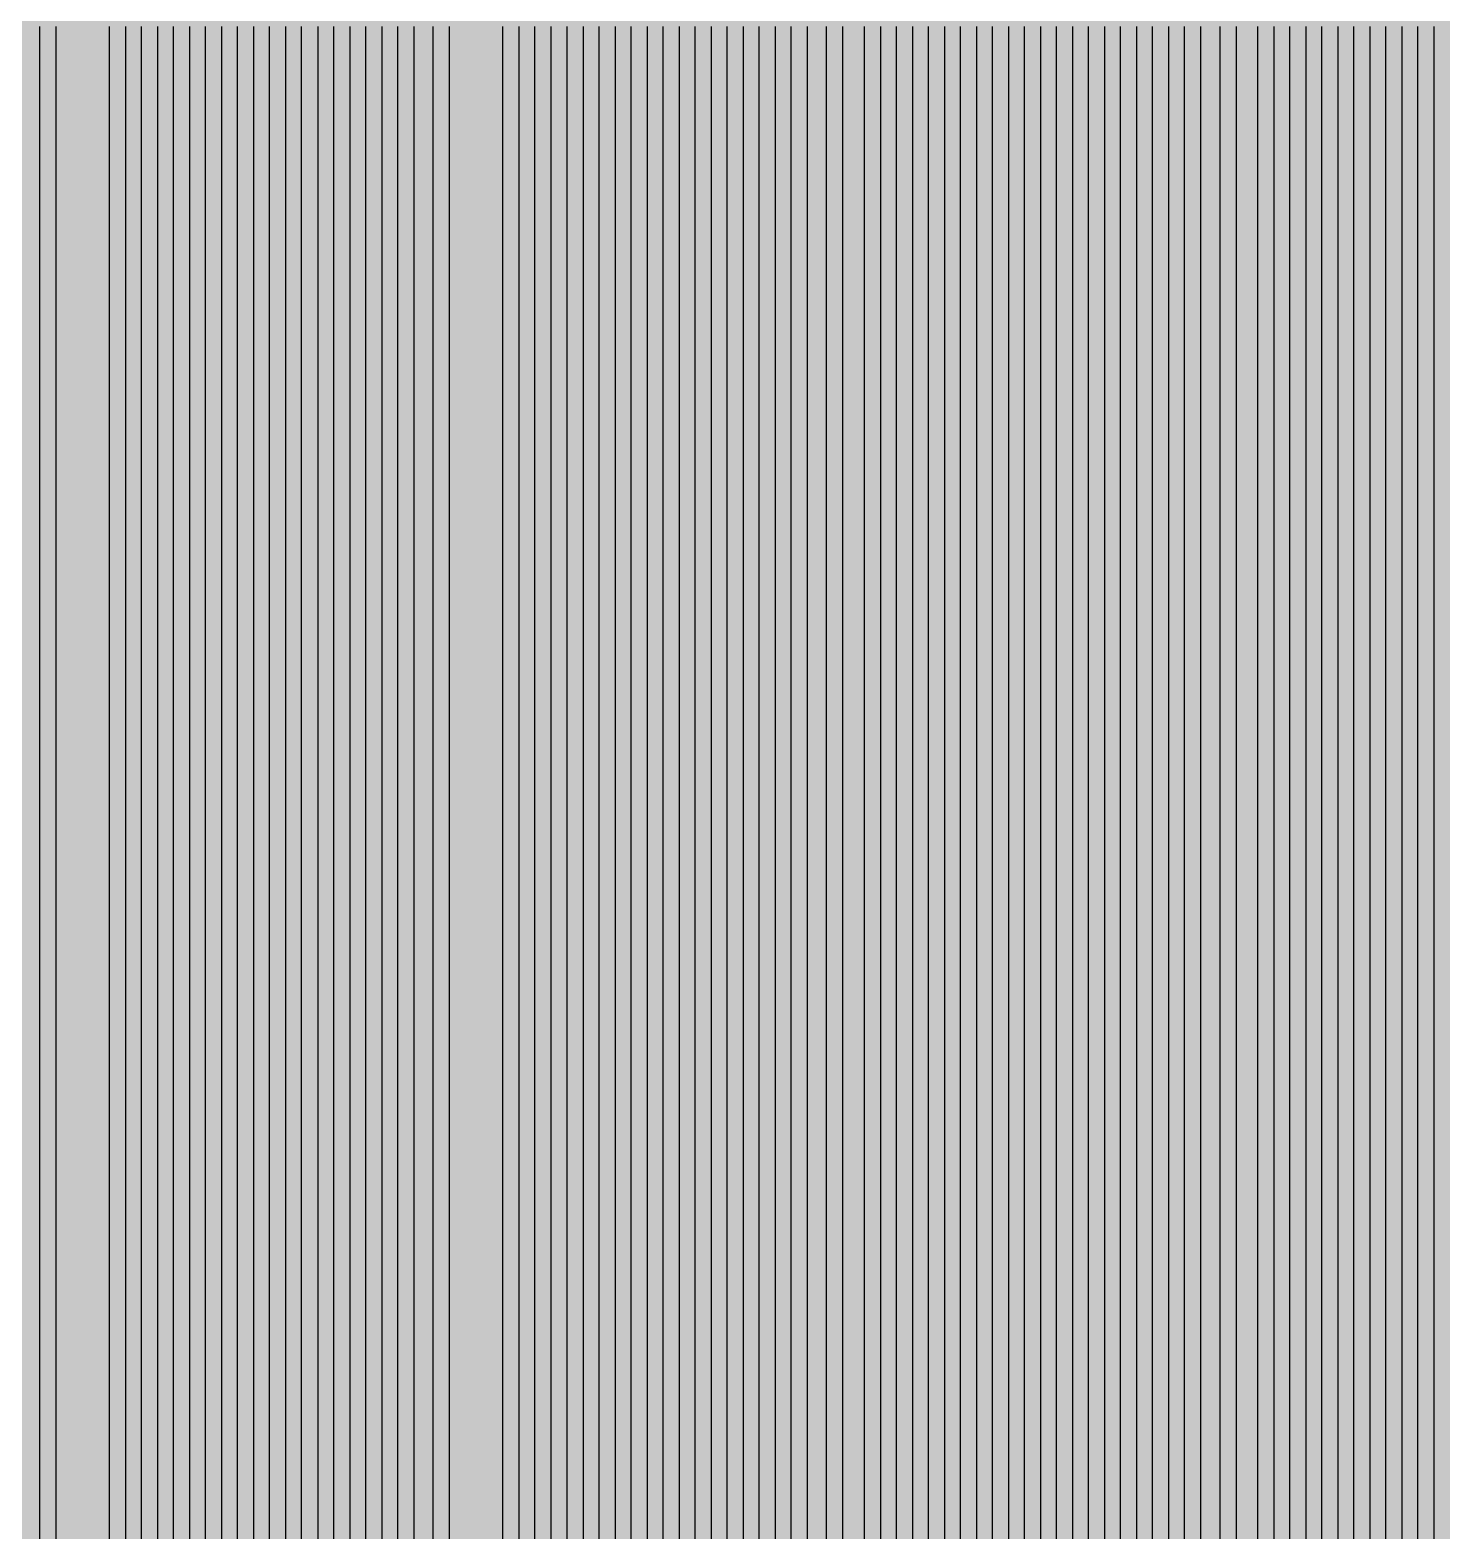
# Model space of a CAD drawing. Header units: metres. Extents: x -7240 to 10960, y -29667 to 1823.
# Drawn here: x 562.4 to 871, y -15561.6 to -15233.6 of the extents above; entities that cross this region are included whole.
import ezdxf

# ---------------------------------------------------------------- set-up
doc = ezdxf.new("R2010")
doc.units = ezdxf.units.M
doc.layers.add('Metal1', color=4, linetype='CONTINUOUS')
doc.layers.add('Polyimide', color=7, linetype='CONTINUOUS')

msp = doc.modelspace()

# ---------------------------------------------------------------- hatches: boundary and pattern name
at = {"layer": 'Polyimide'}
msp.add_hatch(color=7, dxfattribs=at).paths.add_polyline_path([(4088.45, -11806.89), (4098.72, -11851.21), (4115.58, -11893.47), (4138.63, -11932.7), (4167.35, -11967.99), (4201.08, -11998.53), (4239.03, -12023.62), (4280.35, -12042.68), (4349.18, -12073.73), (4413.2, -12113.76), (4471.26, -12162.04), (4522.3, -12217.69), (4565.39, -12279.7), (4599.74, -12346.94), (4624.73, -12418.19), (4639.91, -12492.16), (4645, -12567.5), (4639.91, -12642.84), (4624.73, -12716.8), (4599.74, -12788.06), (4565.39, -12855.3), (4522.3, -12917.31), (4471.26, -12972.96), (4413.2, -13021.24), (4349.18, -13061.27), (4280.35, -13092.32), (4239.03, -13111.38), (4201.08, -13136.47), (4167.35, -13167.01), (4138.63, -13202.3), (4115.58, -13241.52), (4098.72, -13283.78), (4088.45, -13328.11), (4085, -13373.48), (4085, -13567.5), (4099.45, -13861.55), (4142.64, -14152.77), (4214.18, -14438.35), (4313.36, -14715.55), (4439.24, -14981.69), (4590.59, -15234.21), (4765.97, -15470.68), (4963.68, -15688.82), (5181.82, -15886.53), (5418.29, -16061.91), (5670.81, -16213.26), (5936.95, -16339.14), (6214.15, -16438.32), (6499.73, -16509.85), (6790.95, -16553.05), (7085, -16567.5), (9960.38, -16567.5), (10038.79, -16571.35), (10116.45, -16582.87), (10192.6, -16601.95), (10266.52, -16628.4), (10337.49, -16661.96), (10404.83, -16702.32), (10467.89, -16749.09), (10526.06, -16801.81), (10578.78, -16859.98), (10625.55, -16923.04), (10665.91, -16990.38), (10699.48, -17061.35), (10725.93, -17135.27), (10745, -17211.43), (10756.52, -17289.08), (10760.38, -17367.5), (10760.38, -21957.3), (10721.61, -22012.91), (10685.97, -22070.59), (10653.58, -22130.14), (10624.53, -22191.39), (10598.92, -22254.16), (10576.82, -22318.25), (10558.3, -22383.46), (10543.41, -22449.6), (10532.21, -22516.46), (10524.72, -22583.84), (10520.97, -22651.53), (10520.97, -22719.32), (10524.72, -22787.01), (10532.21, -22854.38), (10543.41, -22921.24), (10558.3, -22987.38), (10576.82, -23052.6), (10598.92, -23116.68), (10624.53, -23179.45), (10653.58, -23240.71), (10685.97, -23300.26), (10721.61, -23357.93), (10760.38, -23413.54), (10760.38, -28667.5), (10756.52, -28745.91), (10745, -28823.57), (10725.93, -28899.73), (10699.48, -28973.65), (10665.91, -29044.62), (10625.55, -29111.96), (10578.78, -29175.01), (10526.06, -29233.19), (10467.89, -29285.91), (10404.83, -29332.68), (10337.49, -29373.04), (10266.52, -29406.6), (10192.6, -29433.05), (10116.45, -29452.13), (10038.79, -29463.65), (9960.38, -29467.5), (-6239.63, -29467.5), (-6318.04, -29463.65), (-6395.7, -29452.13), (-6471.85, -29433.05), (-6545.77, -29406.6), (-6616.74, -29373.04), (-6684.08, -29332.68), (-6747.14, -29285.91), (-6805.31, -29233.19), (-6858.03, -29175.01), (-6904.8, -29111.96), (-6945.16, -29044.62), (-6978.73, -28973.65), (-7005.18, -28899.73), (-7024.25, -28823.57), (-7035.77, -28745.91), (-7039.63, -28667.5), (-7039.63, -23426.32), (-6999.36, -23370.07), (-6962.33, -23311.63), (-6928.66, -23251.2), (-6898.45, -23188.96), (-6871.81, -23125.12), (-6848.81, -23059.88), (-6829.53, -22993.44), (-6814.04, -22926.02), (-6802.37, -22857.83), (-6794.57, -22789.09), (-6790.67, -22720.02), (-6790.67, -22650.84), (-6794.57, -22581.77), (-6802.37, -22513.03), (-6814.04, -22444.84), (-6829.53, -22377.42), (-6848.81, -22310.98), (-6871.81, -22245.74), (-6898.45, -22181.89), (-6928.66, -22119.66), (-6962.33, -22059.22), (-6999.36, -22000.79), (-7039.63, -21944.54), (-7039.63, -17367.5), (-7035.77, -17289.08), (-7024.25, -17211.43), (-7005.18, -17135.27), (-6978.73, -17061.35), (-6945.16, -16990.38), (-6904.8, -16923.04), (-6858.03, -16859.98), (-6805.31, -16801.81), (-6747.14, -16749.09), (-6684.08, -16702.32), (-6616.74, -16661.96), (-6545.77, -16628.4), (-6471.85, -16601.95), (-6395.7, -16582.87), (-6318.04, -16571.35), (-6239.63, -16567.5), (-3334, -16567.5), (-3039.95, -16553.05), (-2748.73, -16509.85), (-2463.15, -16438.32), (-2185.95, -16339.14), (-1919.81, -16213.26), (-1667.29, -16061.91), (-1430.82, -15886.53), (-1212.68, -15688.82), (-1014.97, -15470.68), (-839.59, -15234.21), (-688.24, -14981.69), (-562.36, -14715.55), (-463.18, -14438.35), (-391.64, -14152.77), (-348.45, -13861.55), (-334, -13567.5), (-334, -13373.48), (-337.45, -13328.11), (-347.72, -13283.78), (-364.58, -13241.52), (-387.63, -13202.3), (-416.35, -13167.01), (-450.08, -13136.47), (-488.03, -13111.38), (-529.35, -13092.32), (-529.35, -13092.32), (-598.18, -13061.27), (-662.2, -13021.24), (-720.26, -12972.96), (-771.3, -12917.31), (-814.39, -12855.3), (-848.74, -12788.06), (-873.73, -12716.8), (-888.91, -12642.84), (-894, -12567.5), (-888.91, -12492.16), (-873.73, -12418.19), (-848.74, -12346.94), (-814.39, -12279.7), (-771.3, -12217.69), (-720.26, -12162.04), (-662.2, -12113.76), (-598.18, -12073.73), (-529.35, -12042.68), (-488.03, -12023.62), (-450.08, -11998.53), (-416.35, -11967.99), (-387.63, -11932.7), (-364.58, -11893.47), (-347.72, -11851.21), (-337.45, -11806.89), (-334, -11761.52), (-334, -11074.31), (-337.45, -11028.94), (-347.72, -10984.62), (-364.58, -10942.36), (-387.63, -10903.13), (-416.35, -10867.84), (-450.08, -10837.3), (-488.03, -10812.21), (-529.35, -10793.16), (-529.35, -10793.16), (-598.18, -10762.1), (-662.2, -10722.07), (-720.26, -10673.8), (-771.3, -10618.15), (-814.39, -10556.13), (-848.74, -10488.89), (-873.73, -10417.64), (-888.91, -10343.67), (-894, -10268.33), (-888.91, -10192.99), (-873.73, -10119.03), (-848.74, -10047.77), (-814.39, -9980.53), (-771.3, -9918.52), (-720.26, -9862.87), (-662.2, -9814.59), (-598.18, -9774.56), (-529.35, -9743.51), (-488.03, -9724.45), (-450.08, -9699.36), (-416.35, -9668.82), (-387.63, -9633.53), (-364.58, -9594.31), (-347.72, -9552.05), (-337.45, -9507.72), (-334, -9462.35), (-334, -8775.14), (-337.45, -8729.78), (-347.72, -8685.45), (-364.58, -8643.19), (-387.63, -8603.96), (-416.35, -8568.68), (-450.08, -8538.14), (-488.03, -8513.05), (-529.35, -8493.99), (-529.35, -8493.99), (-598.18, -8462.94), (-662.2, -8422.91), (-720.26, -8374.63), (-771.3, -8318.98), (-814.39, -8256.97), (-848.74, -8189.73), (-873.73, -8118.47), (-888.91, -8044.5), (-894, -7969.17), (-888.91, -7893.83), (-873.73, -7819.86), (-848.74, -7748.61), (-814.39, -7681.36), (-771.3, -7619.35), (-720.26, -7563.7), (-662.2, -7515.42), (-598.18, -7475.4), (-529.35, -7444.34), (-529.35, -7444.34), (-488.03, -7425.28), (-450.08, -7400.2), (-416.35, -7369.66), (-387.63, -7334.37), (-364.58, -7295.14), (-347.72, -7252.88), (-337.45, -7208.56), (-334, -7163.19), (-334, -6475.98), (-337.45, -6430.61), (-347.72, -6386.29), (-364.58, -6344.02), (-387.63, -6304.8), (-416.35, -6269.51), (-450.08, -6238.97), (-488.03, -6213.88), (-529.35, -6194.82), (-529.35, -6194.82), (-598.18, -6163.77), (-662.2, -6123.74), (-720.26, -6075.46), (-771.3, -6019.81), (-814.39, -5957.8), (-848.74, -5890.56), (-873.73, -5819.31), (-888.91, -5745.34), (-894, -5670), (-888.91, -5594.66), (-873.73, -5520.69), (-848.74, -5449.44), (-814.39, -5382.2), (-771.3, -5320.19), (-720.26, -5264.54), (-662.2, -5216.26), (-598.18, -5176.23), (-529.35, -5145.18), (-529.35, -5145.18), (-488.03, -5126.12), (-450.08, -5101.03), (-416.35, -5070.49), (-387.63, -5035.2), (-364.58, -4995.98), (-347.72, -4953.71), (-337.45, -4909.39), (-334, -4864.02), (-334, 380), (-334, 1522.5), (-289, 1522.5), (-288.78, 1515.63), (-288.1, 1508.79), (-286.98, 1502.02), (-285.42, 1495.32), (-283.43, 1488.75), (-281.01, 1482.32), (-278.17, 1476.06), (-274.93, 1470), (-271.3, 1464.17), (-267.3, 1458.58), (-262.94, 1453.27), (-258.25, 1448.25), (-253.23, 1443.56), (-247.92, 1439.2), (-242.33, 1435.2), (-236.5, 1431.57), (-230.44, 1428.33), (-224.18, 1425.49), (-217.75, 1423.07), (-211.18, 1421.08), (-204.48, 1419.52), (-197.71, 1418.4), (-190.87, 1417.72), (-184, 1417.5), (-177.13, 1417.72), (-170.29, 1418.4), (-163.52, 1419.52), (-156.82, 1421.08), (-150.25, 1423.07), (-143.82, 1425.49), (-137.56, 1428.33), (-131.5, 1431.57), (-125.67, 1435.2), (-120.08, 1439.2), (-114.77, 1443.56), (-109.75, 1448.25), (-105.06, 1453.27), (-100.7, 1458.58), (-96.7, 1464.17), (-93.07, 1470), (-89.83, 1476.06), (-86.99, 1482.32), (-84.57, 1488.75), (-82.58, 1495.32), (-81.02, 1502.02), (-79.9, 1508.79), (-79.22, 1515.63), (-79, 1522.5), (1786, 1522.5), (3835, 1522.5), (3835.21, 1529.04), (3835.86, 1535.55), (3836.92, 1542.01), (3838.41, 1548.38), (3840.31, 1554.64), (3842.61, 1560.77), (3845.31, 1566.73), (3848.4, 1572.5), (3851.85, 1578.06), (3855.66, 1583.38), (3859.82, 1588.43), (3864.29, 1593.21), (3869.07, 1597.68), (3874.12, 1601.84), (3879.44, 1605.65), (3885, 1609.1), (3890.77, 1612.19), (3896.73, 1614.89), (3902.86, 1617.19), (3909.12, 1619.09), (3915.49, 1620.58), (3921.95, 1621.64), (3928.46, 1622.29), (3935, 1622.5), (3941.54, 1622.29), (3948.05, 1621.64), (3954.51, 1620.58), (3960.88, 1619.09), (3967.14, 1617.19), (3973.27, 1614.89), (3979.23, 1612.19), (3985, 1609.1), (3990.56, 1605.65), (3995.88, 1601.84), (4000.93, 1597.68), (4005.71, 1593.21), (4010.18, 1588.43), (4014.34, 1583.38), (4018.15, 1578.06), (4021.6, 1572.5), (4024.69, 1566.73), (4027.39, 1560.77), (4029.69, 1554.64), (4031.59, 1548.38), (4033.08, 1542.01), (4034.14, 1535.55), (4034.79, 1529.04), (4035, 1522.5), (4085, 1522.5), (4085, 380), (4085, 330), (4085, -4864.02), (4088.45, -4909.39), (4098.72, -4953.71), (4115.58, -4995.98), (4138.63, -5035.2), (4167.35, -5070.49), (4201.08, -5101.03), (4239.03, -5126.12), (4280.35, -5145.18), (4280.35, -5145.18), (4349.18, -5176.23), (4413.2, -5216.26), (4471.26, -5264.54), (4522.3, -5320.19), (4565.39, -5382.2), (4599.74, -5449.44), (4624.73, -5520.69), (4639.91, -5594.66), (4645, -5670), (4639.91, -5745.34), (4624.73, -5819.31), (4599.74, -5890.56), (4565.39, -5957.8), (4522.3, -6019.81), (4471.26, -6075.46), (4413.2, -6123.74), (4349.18, -6163.77), (4280.35, -6194.82), (4239.03, -6213.88), (4201.08, -6238.97), (4167.35, -6269.51), (4138.63, -6304.8), (4115.58, -6344.02), (4098.72, -6386.29), (4088.45, -6430.61), (4085, -6475.98), (4085, -11761.52), (4088.45, -11806.89)])

# ---------------------------------------------------------------- linework, layer by layer
at = {"layer": 'Metal1'}
for points in [[(564.5, -15575.7), (564.5, -15552.84), (564.5, -15529.98), (564.5, -15507.13), (564.5, -15484.27), (564.5, -15461.41), (564.5, -15438.56), (564.5, -15415.7), (564.5, -15392.84), (564.5, -15369.99), (564.5, -15347.13), (564.5, -15324.27), (564.5, -15301.42), (564.5, -15278.56), (564.5, -15255.7), (564.5, -15232.85)], [(568, -15232.85), (568, -15255.7), (568, -15278.56), (568, -15301.42), (568, -15324.27), (568, -15347.13), (568, -15369.99), (568, -15392.84), (568, -15415.7), (568, -15438.56), (568, -15461.41), (568, -15484.27), (568, -15507.13), (568, -15529.98), (568, -15552.84), (568, -15575.7)], [(579.75, -15575.7), (579.75, -15552.84), (579.75, -15529.98), (579.75, -15507.13), (579.75, -15484.27), (579.75, -15461.41), (579.75, -15438.56), (579.75, -15415.7), (579.75, -15392.84), (579.75, -15369.99), (579.75, -15347.13), (579.75, -15324.27), (579.75, -15301.42), (579.75, -15278.56), (579.75, -15255.7), (579.75, -15232.85)], [(583.25, -15232.85), (583.25, -15255.7), (583.25, -15278.56), (583.25, -15301.42), (583.25, -15324.27), (583.25, -15347.13), (583.25, -15369.99), (583.25, -15392.84), (583.25, -15415.7), (583.25, -15438.56), (583.25, -15461.41), (583.25, -15484.27), (583.25, -15507.13), (583.25, -15529.98), (583.25, -15552.84), (583.25, -15575.7)], [(586.75, -15575.7), (586.75, -15552.84), (586.75, -15529.98), (586.75, -15507.13), (586.75, -15484.27), (586.75, -15461.41), (586.75, -15438.56), (586.75, -15415.7), (586.75, -15392.84), (586.75, -15369.99), (586.75, -15347.13), (586.75, -15324.27), (586.75, -15301.42), (586.75, -15278.56), (586.75, -15255.7), (586.75, -15232.85)], [(590.25, -15232.85), (590.25, -15255.7), (590.25, -15278.56), (590.25, -15301.42), (590.25, -15324.27), (590.25, -15347.13), (590.25, -15369.99), (590.25, -15392.84), (590.25, -15415.7), (590.25, -15438.56), (590.25, -15461.41), (590.25, -15484.27), (590.25, -15507.13), (590.25, -15529.98), (590.25, -15552.84), (590.25, -15575.7)], [(593.75, -15575.7), (593.75, -15552.84), (593.75, -15529.98), (593.75, -15507.13), (593.75, -15484.27), (593.75, -15461.41), (593.75, -15438.56), (593.75, -15415.7), (593.75, -15392.84), (593.75, -15369.99), (593.75, -15347.13), (593.75, -15324.27), (593.75, -15301.42), (593.75, -15278.56), (593.75, -15255.7), (593.75, -15232.85)], [(597.25, -15232.85), (597.25, -15255.7), (597.25, -15278.56), (597.25, -15301.42), (597.25, -15324.27), (597.25, -15347.13), (597.25, -15369.99), (597.25, -15392.84), (597.25, -15415.7), (597.25, -15438.56), (597.25, -15461.41), (597.25, -15484.27), (597.25, -15507.13), (597.25, -15529.98), (597.25, -15552.84), (597.25, -15575.7)], [(600.75, -15575.7), (600.75, -15552.84), (600.75, -15529.98), (600.75, -15507.13), (600.75, -15484.27), (600.75, -15461.41), (600.75, -15438.56), (600.75, -15415.7), (600.75, -15392.84), (600.75, -15369.99), (600.75, -15347.13), (600.75, -15324.27), (600.75, -15301.42), (600.75, -15278.56), (600.75, -15255.7), (600.75, -15232.85)], [(604.25, -15232.85), (604.25, -15255.7), (604.25, -15278.56), (604.25, -15301.42), (604.25, -15324.27), (604.25, -15347.13), (604.25, -15369.99), (604.25, -15392.84), (604.25, -15415.7), (604.25, -15438.56), (604.25, -15461.41), (604.25, -15484.27), (604.25, -15507.13), (604.25, -15529.98), (604.25, -15552.84), (604.25, -15575.7)], [(607.75, -15575.7), (607.75, -15552.84), (607.75, -15529.98), (607.75, -15507.13), (607.75, -15484.27), (607.75, -15461.41), (607.75, -15438.56), (607.75, -15415.7), (607.75, -15392.84), (607.75, -15369.99), (607.75, -15347.13), (607.75, -15324.27), (607.75, -15301.42), (607.75, -15278.56), (607.75, -15255.7), (607.75, -15232.85)], [(611.25, -15232.85), (611.25, -15255.7), (611.25, -15278.56), (611.25, -15301.42), (611.25, -15324.27), (611.25, -15347.13), (611.25, -15369.99), (611.25, -15392.84), (611.25, -15415.7), (611.25, -15438.56), (611.25, -15461.41), (611.25, -15484.27), (611.25, -15507.13), (611.25, -15529.98), (611.25, -15552.84), (611.25, -15575.7)], [(614.75, -15575.7), (614.75, -15552.84), (614.75, -15529.98), (614.75, -15507.13), (614.75, -15484.27), (614.75, -15461.41), (614.75, -15438.56), (614.75, -15415.7), (614.75, -15392.84), (614.75, -15369.99), (614.75, -15347.13), (614.75, -15324.27), (614.75, -15301.42), (614.75, -15278.56), (614.75, -15255.7), (614.75, -15232.85)], [(618.25, -15232.85), (618.25, -15255.7), (618.25, -15278.56), (618.25, -15301.42), (618.25, -15324.27), (618.25, -15347.13), (618.25, -15369.99), (618.25, -15392.84), (618.25, -15415.7), (618.25, -15438.56), (618.25, -15461.41), (618.25, -15484.27), (618.25, -15507.13), (618.25, -15529.98), (618.25, -15552.84), (618.25, -15575.7)], [(621.75, -15575.7), (621.75, -15552.84), (621.75, -15529.98), (621.75, -15507.13), (621.75, -15484.27), (621.75, -15461.41), (621.75, -15438.56), (621.75, -15415.7), (621.75, -15392.84), (621.75, -15369.99), (621.75, -15347.13), (621.75, -15324.27), (621.75, -15301.42), (621.75, -15278.56), (621.75, -15255.7), (621.75, -15232.85)], [(625.25, -15232.85), (625.25, -15255.7), (625.25, -15278.56), (625.25, -15301.42), (625.25, -15324.27), (625.25, -15347.13), (625.25, -15369.99), (625.25, -15392.84), (625.25, -15415.7), (625.25, -15438.56), (625.25, -15461.41), (625.25, -15484.27), (625.25, -15507.13), (625.25, -15529.98), (625.25, -15552.84), (625.25, -15575.7)], [(628.75, -15575.7), (628.75, -15552.84), (628.75, -15529.98), (628.75, -15507.13), (628.75, -15484.27), (628.75, -15461.41), (628.75, -15438.56), (628.75, -15415.7), (628.75, -15392.84), (628.75, -15369.99), (628.75, -15347.13), (628.75, -15324.27), (628.75, -15301.42), (628.75, -15278.56), (628.75, -15255.7), (628.75, -15232.85)], [(632.25, -15232.85), (632.25, -15255.7), (632.25, -15278.56), (632.25, -15301.42), (632.25, -15324.27), (632.25, -15347.13), (632.25, -15369.99), (632.25, -15392.84), (632.25, -15415.7), (632.25, -15438.56), (632.25, -15461.41), (632.25, -15484.27), (632.25, -15507.13), (632.25, -15529.98), (632.25, -15552.84), (632.25, -15575.7)], [(635.75, -15575.7), (635.75, -15552.84), (635.75, -15529.98), (635.75, -15507.13), (635.75, -15484.27), (635.75, -15461.41), (635.75, -15438.56), (635.75, -15415.7), (635.75, -15392.84), (635.75, -15369.99), (635.75, -15347.13), (635.75, -15324.27), (635.75, -15301.42), (635.75, -15278.56), (635.75, -15255.7), (635.75, -15232.85)], [(639.25, -15232.85), (639.25, -15255.7), (639.25, -15278.56), (639.25, -15301.42), (639.25, -15324.27), (639.25, -15347.13), (639.25, -15369.99), (639.25, -15392.84), (639.25, -15415.7), (639.25, -15438.56), (639.25, -15461.41), (639.25, -15484.27), (639.25, -15507.13), (639.25, -15529.98), (639.25, -15552.84), (639.25, -15575.7)], [(642.75, -15575.7), (642.75, -15552.84), (642.75, -15529.98), (642.75, -15507.13), (642.75, -15484.27), (642.75, -15461.41), (642.75, -15438.56), (642.75, -15415.7), (642.75, -15392.84), (642.75, -15369.99), (642.75, -15347.13), (642.75, -15324.27), (642.75, -15301.42), (642.75, -15278.56), (642.75, -15255.7), (642.75, -15232.85)], [(646.25, -15232.85), (646.25, -15255.7), (646.25, -15278.56), (646.25, -15301.42), (646.25, -15324.27), (646.25, -15347.13), (646.25, -15369.99), (646.25, -15392.84), (646.25, -15415.7), (646.25, -15438.56), (646.25, -15461.41), (646.25, -15484.27), (646.25, -15507.13), (646.25, -15529.98), (646.25, -15552.84), (646.25, -15575.7)], [(650.5, -15575.7), (650.5, -15552.84), (650.5, -15529.98), (650.5, -15507.13), (650.5, -15484.27), (650.5, -15461.41), (650.5, -15438.56), (650.5, -15415.7), (650.5, -15392.84), (650.5, -15369.99), (650.5, -15347.13), (650.5, -15324.27), (650.5, -15301.42), (650.5, -15278.56), (650.5, -15255.7), (650.5, -15232.85)], [(654, -15232.85), (654, -15255.7), (654, -15278.56), (654, -15301.42), (654, -15324.27), (654, -15347.13), (654, -15369.99), (654, -15392.84), (654, -15415.7), (654, -15438.56), (654, -15461.41), (654, -15484.27), (654, -15507.13), (654, -15529.98), (654, -15552.84), (654, -15575.7)], [(665.75, -15575.7), (665.75, -15552.84), (665.75, -15529.98), (665.75, -15507.13), (665.75, -15484.27), (665.75, -15461.41), (665.75, -15438.56), (665.75, -15415.7), (665.75, -15392.84), (665.75, -15369.99), (665.75, -15347.13), (665.75, -15324.27), (665.75, -15301.42), (665.75, -15278.56), (665.75, -15255.7), (665.75, -15232.85)], [(669.25, -15232.85), (669.25, -15255.7), (669.25, -15278.56), (669.25, -15301.42), (669.25, -15324.27), (669.25, -15347.13), (669.25, -15369.99), (669.25, -15392.84), (669.25, -15415.7), (669.25, -15438.56), (669.25, -15461.41), (669.25, -15484.27), (669.25, -15507.13), (669.25, -15529.98), (669.25, -15552.84), (669.25, -15575.7)], [(672.75, -15575.7), (672.75, -15552.84), (672.75, -15529.98), (672.75, -15507.13), (672.75, -15484.27), (672.75, -15461.41), (672.75, -15438.56), (672.75, -15415.7), (672.75, -15392.84), (672.75, -15369.99), (672.75, -15347.13), (672.75, -15324.27), (672.75, -15301.42), (672.75, -15278.56), (672.75, -15255.7), (672.75, -15232.85)], [(676.25, -15232.85), (676.25, -15255.7), (676.25, -15278.56), (676.25, -15301.42), (676.25, -15324.27), (676.25, -15347.13), (676.25, -15369.99), (676.25, -15392.84), (676.25, -15415.7), (676.25, -15438.56), (676.25, -15461.41), (676.25, -15484.27), (676.25, -15507.13), (676.25, -15529.98), (676.25, -15552.84), (676.25, -15575.7)], [(679.75, -15575.7), (679.75, -15552.84), (679.75, -15529.98), (679.75, -15507.13), (679.75, -15484.27), (679.75, -15461.41), (679.75, -15438.56), (679.75, -15415.7), (679.75, -15392.84), (679.75, -15369.99), (679.75, -15347.13), (679.75, -15324.27), (679.75, -15301.42), (679.75, -15278.56), (679.75, -15255.7), (679.75, -15232.85)], [(683.25, -15232.85), (683.25, -15255.7), (683.25, -15278.56), (683.25, -15301.42), (683.25, -15324.27), (683.25, -15347.13), (683.25, -15369.99), (683.25, -15392.84), (683.25, -15415.7), (683.25, -15438.56), (683.25, -15461.41), (683.25, -15484.27), (683.25, -15507.13), (683.25, -15529.98), (683.25, -15552.84), (683.25, -15575.7)], [(686.75, -15575.7), (686.75, -15552.84), (686.75, -15529.98), (686.75, -15507.13), (686.75, -15484.27), (686.75, -15461.41), (686.75, -15438.56), (686.75, -15415.7), (686.75, -15392.84), (686.75, -15369.99), (686.75, -15347.13), (686.75, -15324.27), (686.75, -15301.42), (686.75, -15278.56), (686.75, -15255.7), (686.75, -15232.85)], [(690.25, -15232.85), (690.25, -15255.7), (690.25, -15278.56), (690.25, -15301.42), (690.25, -15324.27), (690.25, -15347.13), (690.25, -15369.99), (690.25, -15392.84), (690.25, -15415.7), (690.25, -15438.56), (690.25, -15461.41), (690.25, -15484.27), (690.25, -15507.13), (690.25, -15529.98), (690.25, -15552.84), (690.25, -15575.7)], [(693.75, -15575.7), (693.75, -15552.84), (693.75, -15529.98), (693.75, -15507.13), (693.75, -15484.27), (693.75, -15461.41), (693.75, -15438.56), (693.75, -15415.7), (693.75, -15392.84), (693.75, -15369.99), (693.75, -15347.13), (693.75, -15324.27), (693.75, -15301.42), (693.75, -15278.56), (693.75, -15255.7), (693.75, -15232.85)], [(697.25, -15232.85), (697.25, -15255.7), (697.25, -15278.56), (697.25, -15301.42), (697.25, -15324.27), (697.25, -15347.13), (697.25, -15369.99), (697.25, -15392.84), (697.25, -15415.7), (697.25, -15438.56), (697.25, -15461.41), (697.25, -15484.27), (697.25, -15507.13), (697.25, -15529.98), (697.25, -15552.84), (697.25, -15575.7)], [(700.75, -15575.7), (700.75, -15552.84), (700.75, -15529.98), (700.75, -15507.13), (700.75, -15484.27), (700.75, -15461.41), (700.75, -15438.56), (700.75, -15415.7), (700.75, -15392.84), (700.75, -15369.99), (700.75, -15347.13), (700.75, -15324.27), (700.75, -15301.42), (700.75, -15278.56), (700.75, -15255.7), (700.75, -15232.85)], [(704.25, -15232.85), (704.25, -15255.7), (704.25, -15278.56), (704.25, -15301.42), (704.25, -15324.27), (704.25, -15347.13), (704.25, -15369.99), (704.25, -15392.84), (704.25, -15415.7), (704.25, -15438.56), (704.25, -15461.41), (704.25, -15484.27), (704.25, -15507.13), (704.25, -15529.98), (704.25, -15552.84), (704.25, -15575.7)], [(707.75, -15575.7), (707.75, -15552.84), (707.75, -15529.98), (707.75, -15507.13), (707.75, -15484.27), (707.75, -15461.41), (707.75, -15438.56), (707.75, -15415.7), (707.75, -15392.84), (707.75, -15369.99), (707.75, -15347.13), (707.75, -15324.27), (707.75, -15301.42), (707.75, -15278.56), (707.75, -15255.7), (707.75, -15232.85)], [(711.25, -15232.85), (711.25, -15255.7), (711.25, -15278.56), (711.25, -15301.42), (711.25, -15324.27), (711.25, -15347.13), (711.25, -15369.99), (711.25, -15392.84), (711.25, -15415.7), (711.25, -15438.56), (711.25, -15461.41), (711.25, -15484.27), (711.25, -15507.13), (711.25, -15529.98), (711.25, -15552.84), (711.25, -15575.7)], [(714.75, -15575.7), (714.75, -15552.84), (714.75, -15529.98), (714.75, -15507.13), (714.75, -15484.27), (714.75, -15461.41), (714.75, -15438.56), (714.75, -15415.7), (714.75, -15392.84), (714.75, -15369.99), (714.75, -15347.13), (714.75, -15324.27), (714.75, -15301.42), (714.75, -15278.56), (714.75, -15255.7), (714.75, -15232.85)], [(718.25, -15232.85), (718.25, -15255.7), (718.25, -15278.56), (718.25, -15301.42), (718.25, -15324.27), (718.25, -15347.13), (718.25, -15369.99), (718.25, -15392.84), (718.25, -15415.7), (718.25, -15438.56), (718.25, -15461.41), (718.25, -15484.27), (718.25, -15507.13), (718.25, -15529.98), (718.25, -15552.84), (718.25, -15575.7)], [(721.75, -15575.7), (721.75, -15552.84), (721.75, -15529.98), (721.75, -15507.13), (721.75, -15484.27), (721.75, -15461.41), (721.75, -15438.56), (721.75, -15415.7), (721.75, -15392.84), (721.75, -15369.99), (721.75, -15347.13), (721.75, -15324.27), (721.75, -15301.42), (721.75, -15278.56), (721.75, -15255.7), (721.75, -15232.85)], [(725.25, -15232.85), (725.25, -15255.7), (725.25, -15278.56), (725.25, -15301.42), (725.25, -15324.27), (725.25, -15347.13), (725.25, -15369.99), (725.25, -15392.84), (725.25, -15415.7), (725.25, -15438.56), (725.25, -15461.41), (725.25, -15484.27), (725.25, -15507.13), (725.25, -15529.98), (725.25, -15552.84), (725.25, -15575.7)], [(728.75, -15575.7), (728.75, -15552.84), (728.75, -15529.98), (728.75, -15507.13), (728.75, -15484.27), (728.75, -15461.41), (728.75, -15438.56), (728.75, -15415.7), (728.75, -15392.84), (728.75, -15369.99), (728.75, -15347.13), (728.75, -15324.27), (728.75, -15301.42), (728.75, -15278.56), (728.75, -15255.7), (728.75, -15232.85)], [(732.25, -15232.85), (732.25, -15255.7), (732.25, -15278.56), (732.25, -15301.42), (732.25, -15324.27), (732.25, -15347.13), (732.25, -15369.99), (732.25, -15392.84), (732.25, -15415.7), (732.25, -15438.56), (732.25, -15461.41), (732.25, -15484.27), (732.25, -15507.13), (732.25, -15529.98), (732.25, -15552.84), (732.25, -15575.7)], [(736.5, -15575.7), (736.5, -15552.84), (736.5, -15529.98), (736.5, -15507.13), (736.5, -15484.27), (736.5, -15461.41), (736.5, -15438.56), (736.5, -15415.7), (736.5, -15392.84), (736.5, -15369.99), (736.5, -15347.13), (736.5, -15324.27), (736.5, -15301.42), (736.5, -15278.56), (736.5, -15255.7), (736.5, -15232.85)], [(740, -15232.85), (740, -15255.7), (740, -15278.56), (740, -15301.42), (740, -15324.27), (740, -15347.13), (740, -15369.99), (740, -15392.84), (740, -15415.7), (740, -15438.56), (740, -15461.41), (740, -15484.27), (740, -15507.13), (740, -15529.98), (740, -15552.84), (740, -15575.7)], [(744.75, -15575.7), (744.75, -15552.84), (744.75, -15529.98), (744.75, -15507.13), (744.75, -15484.27), (744.75, -15461.41), (744.75, -15438.56), (744.75, -15415.7), (744.75, -15392.84), (744.75, -15369.99), (744.75, -15347.13), (744.75, -15324.27), (744.75, -15301.42), (744.75, -15278.56), (744.75, -15255.7), (744.75, -15232.85)], [(748.25, -15232.85), (748.25, -15255.7), (748.25, -15278.56), (748.25, -15301.42), (748.25, -15324.27), (748.25, -15347.13), (748.25, -15369.99), (748.25, -15392.84), (748.25, -15415.7), (748.25, -15438.56), (748.25, -15461.41), (748.25, -15484.27), (748.25, -15507.13), (748.25, -15529.98), (748.25, -15552.84), (748.25, -15575.7)], [(751.75, -15575.7), (751.75, -15552.84), (751.75, -15529.98), (751.75, -15507.13), (751.75, -15484.27), (751.75, -15461.41), (751.75, -15438.56), (751.75, -15415.7), (751.75, -15392.84), (751.75, -15369.99), (751.75, -15347.13), (751.75, -15324.27), (751.75, -15301.42), (751.75, -15278.56), (751.75, -15255.7), (751.75, -15232.85)], [(755.25, -15232.85), (755.25, -15255.7), (755.25, -15278.56), (755.25, -15301.42), (755.25, -15324.27), (755.25, -15347.13), (755.25, -15369.99), (755.25, -15392.84), (755.25, -15415.7), (755.25, -15438.56), (755.25, -15461.41), (755.25, -15484.27), (755.25, -15507.13), (755.25, -15529.98), (755.25, -15552.84), (755.25, -15575.7)], [(758.75, -15575.7), (758.75, -15552.84), (758.75, -15529.98), (758.75, -15507.13), (758.75, -15484.27), (758.75, -15461.41), (758.75, -15438.56), (758.75, -15415.7), (758.75, -15392.84), (758.75, -15369.99), (758.75, -15347.13), (758.75, -15324.27), (758.75, -15301.42), (758.75, -15278.56), (758.75, -15255.7), (758.75, -15232.85)], [(762.25, -15232.85), (762.25, -15255.7), (762.25, -15278.56), (762.25, -15301.42), (762.25, -15324.27), (762.25, -15347.13), (762.25, -15369.99), (762.25, -15392.84), (762.25, -15415.7), (762.25, -15438.56), (762.25, -15461.41), (762.25, -15484.27), (762.25, -15507.13), (762.25, -15529.98), (762.25, -15552.84), (762.25, -15575.7)], [(765.75, -15575.7), (765.75, -15552.84), (765.75, -15529.98), (765.75, -15507.13), (765.75, -15484.27), (765.75, -15461.41), (765.75, -15438.56), (765.75, -15415.7), (765.75, -15392.84), (765.75, -15369.99), (765.75, -15347.13), (765.75, -15324.27), (765.75, -15301.42), (765.75, -15278.56), (765.75, -15255.7), (765.75, -15232.85)], [(769.25, -15232.85), (769.25, -15255.7), (769.25, -15278.56), (769.25, -15301.42), (769.25, -15324.27), (769.25, -15347.13), (769.25, -15369.99), (769.25, -15392.84), (769.25, -15415.7), (769.25, -15438.56), (769.25, -15461.41), (769.25, -15484.27), (769.25, -15507.13), (769.25, -15529.98), (769.25, -15552.84), (769.25, -15575.7)], [(772.75, -15575.7), (772.75, -15552.84), (772.75, -15529.98), (772.75, -15507.13), (772.75, -15484.27), (772.75, -15461.41), (772.75, -15438.56), (772.75, -15415.7), (772.75, -15392.84), (772.75, -15369.99), (772.75, -15347.13), (772.75, -15324.27), (772.75, -15301.42), (772.75, -15278.56), (772.75, -15255.7), (772.75, -15232.85)], [(776.25, -15232.85), (776.25, -15255.7), (776.25, -15278.56), (776.25, -15301.42), (776.25, -15324.27), (776.25, -15347.13), (776.25, -15369.99), (776.25, -15392.84), (776.25, -15415.7), (776.25, -15438.56), (776.25, -15461.41), (776.25, -15484.27), (776.25, -15507.13), (776.25, -15529.98), (776.25, -15552.84), (776.25, -15575.7)], [(779.75, -15575.7), (779.75, -15552.84), (779.75, -15529.98), (779.75, -15507.13), (779.75, -15484.27), (779.75, -15461.41), (779.75, -15438.56), (779.75, -15415.7), (779.75, -15392.84), (779.75, -15369.99), (779.75, -15347.13), (779.75, -15324.27), (779.75, -15301.42), (779.75, -15278.56), (779.75, -15255.7), (779.75, -15232.85)], [(783.25, -15232.85), (783.25, -15255.7), (783.25, -15278.56), (783.25, -15301.42), (783.25, -15324.27), (783.25, -15347.13), (783.25, -15369.99), (783.25, -15392.84), (783.25, -15415.7), (783.25, -15438.56), (783.25, -15461.41), (783.25, -15484.27), (783.25, -15507.13), (783.25, -15529.98), (783.25, -15552.84), (783.25, -15575.7)], [(786.75, -15575.7), (786.75, -15552.84), (786.75, -15529.98), (786.75, -15507.13), (786.75, -15484.27), (786.75, -15461.41), (786.75, -15438.56), (786.75, -15415.7), (786.75, -15392.84), (786.75, -15369.99), (786.75, -15347.13), (786.75, -15324.27), (786.75, -15301.42), (786.75, -15278.56), (786.75, -15255.7), (786.75, -15232.85)], [(790.25, -15232.85), (790.25, -15255.7), (790.25, -15278.56), (790.25, -15301.42), (790.25, -15324.27), (790.25, -15347.13), (790.25, -15369.99), (790.25, -15392.84), (790.25, -15415.7), (790.25, -15438.56), (790.25, -15461.41), (790.25, -15484.27), (790.25, -15507.13), (790.25, -15529.98), (790.25, -15552.84), (790.25, -15575.7)], [(793.75, -15575.7), (793.75, -15552.84), (793.75, -15529.98), (793.75, -15507.13), (793.75, -15484.27), (793.75, -15461.41), (793.75, -15438.56), (793.75, -15415.7), (793.75, -15392.84), (793.75, -15369.99), (793.75, -15347.13), (793.75, -15324.27), (793.75, -15301.42), (793.75, -15278.56), (793.75, -15255.7), (793.75, -15232.85)], [(797.25, -15232.85), (797.25, -15255.7), (797.25, -15278.56), (797.25, -15301.42), (797.25, -15324.27), (797.25, -15347.13), (797.25, -15369.99), (797.25, -15392.84), (797.25, -15415.7), (797.25, -15438.56), (797.25, -15461.41), (797.25, -15484.27), (797.25, -15507.13), (797.25, -15529.98), (797.25, -15552.84), (797.25, -15575.7)], [(800.75, -15575.7), (800.75, -15552.84), (800.75, -15529.98), (800.75, -15507.13), (800.75, -15484.27), (800.75, -15461.41), (800.75, -15438.56), (800.75, -15415.7), (800.75, -15392.84), (800.75, -15369.99), (800.75, -15347.13), (800.75, -15324.27), (800.75, -15301.42), (800.75, -15278.56), (800.75, -15255.7), (800.75, -15232.85)], [(804.25, -15232.85), (804.25, -15255.7), (804.25, -15278.56), (804.25, -15301.42), (804.25, -15324.27), (804.25, -15347.13), (804.25, -15369.99), (804.25, -15392.84), (804.25, -15415.7), (804.25, -15438.56), (804.25, -15461.41), (804.25, -15484.27), (804.25, -15507.13), (804.25, -15529.98), (804.25, -15552.84), (804.25, -15575.7)], [(807.75, -15575.7), (807.75, -15552.84), (807.75, -15529.98), (807.75, -15507.13), (807.75, -15484.27), (807.75, -15461.41), (807.75, -15438.56), (807.75, -15415.7), (807.75, -15392.84), (807.75, -15369.99), (807.75, -15347.13), (807.75, -15324.27), (807.75, -15301.42), (807.75, -15278.56), (807.75, -15255.7), (807.75, -15232.85)], [(811.25, -15232.85), (811.25, -15255.7), (811.25, -15278.56), (811.25, -15301.42), (811.25, -15324.27), (811.25, -15347.13), (811.25, -15369.99), (811.25, -15392.84), (811.25, -15415.7), (811.25, -15438.56), (811.25, -15461.41), (811.25, -15484.27), (811.25, -15507.13), (811.25, -15529.98), (811.25, -15552.84), (811.25, -15575.7)], [(814.75, -15575.7), (814.75, -15552.84), (814.75, -15529.98), (814.75, -15507.13), (814.75, -15484.27), (814.75, -15461.41), (814.75, -15438.56), (814.75, -15415.7), (814.75, -15392.84), (814.75, -15369.99), (814.75, -15347.13), (814.75, -15324.27), (814.75, -15301.42), (814.75, -15278.56), (814.75, -15255.7), (814.75, -15232.85)], [(818.25, -15232.85), (818.25, -15255.7), (818.25, -15278.56), (818.25, -15301.42), (818.25, -15324.27), (818.25, -15347.13), (818.25, -15369.99), (818.25, -15392.84), (818.25, -15415.7), (818.25, -15438.56), (818.25, -15461.41), (818.25, -15484.27), (818.25, -15507.13), (818.25, -15529.98), (818.25, -15552.84), (818.25, -15575.7)], [(822.5, -15575.7), (822.5, -15552.84), (822.5, -15529.98), (822.5, -15507.13), (822.5, -15484.27), (822.5, -15461.41), (822.5, -15438.56), (822.5, -15415.7), (822.5, -15392.84), (822.5, -15369.99), (822.5, -15347.13), (822.5, -15324.27), (822.5, -15301.42), (822.5, -15278.56), (822.5, -15255.7), (822.5, -15232.85)], [(826, -15232.85), (826, -15255.7), (826, -15278.56), (826, -15301.42), (826, -15324.27), (826, -15347.13), (826, -15369.99), (826, -15392.84), (826, -15415.7), (826, -15438.56), (826, -15461.41), (826, -15484.27), (826, -15507.13), (826, -15529.98), (826, -15552.84), (826, -15575.7)], [(830.75, -15575.7), (830.75, -15552.84), (830.75, -15529.98), (830.75, -15507.13), (830.75, -15484.27), (830.75, -15461.41), (830.75, -15438.56), (830.75, -15415.7), (830.75, -15392.84), (830.75, -15369.99), (830.75, -15347.13), (830.75, -15324.27), (830.75, -15301.42), (830.75, -15278.56), (830.75, -15255.7), (830.75, -15232.85)], [(834.25, -15232.85), (834.25, -15255.7), (834.25, -15278.56), (834.25, -15301.42), (834.25, -15324.27), (834.25, -15347.13), (834.25, -15369.99), (834.25, -15392.84), (834.25, -15415.7), (834.25, -15438.56), (834.25, -15461.41), (834.25, -15484.27), (834.25, -15507.13), (834.25, -15529.98), (834.25, -15552.84), (834.25, -15575.7)], [(837.75, -15575.7), (837.75, -15552.84), (837.75, -15529.98), (837.75, -15507.13), (837.75, -15484.27), (837.75, -15461.41), (837.75, -15438.56), (837.75, -15415.7), (837.75, -15392.84), (837.75, -15369.99), (837.75, -15347.13), (837.75, -15324.27), (837.75, -15301.42), (837.75, -15278.56), (837.75, -15255.7), (837.75, -15232.85)], [(841.25, -15232.85), (841.25, -15255.7), (841.25, -15278.56), (841.25, -15301.42), (841.25, -15324.27), (841.25, -15347.13), (841.25, -15369.99), (841.25, -15392.84), (841.25, -15415.7), (841.25, -15438.56), (841.25, -15461.41), (841.25, -15484.27), (841.25, -15507.13), (841.25, -15529.98), (841.25, -15552.84), (841.25, -15575.7)], [(844.75, -15575.7), (844.75, -15552.84), (844.75, -15529.98), (844.75, -15507.13), (844.75, -15484.27), (844.75, -15461.41), (844.75, -15438.56), (844.75, -15415.7), (844.75, -15392.84), (844.75, -15369.99), (844.75, -15347.13), (844.75, -15324.27), (844.75, -15301.42), (844.75, -15278.56), (844.75, -15255.7), (844.75, -15232.85)], [(848.25, -15232.85), (848.25, -15255.7), (848.25, -15278.56), (848.25, -15301.42), (848.25, -15324.27), (848.25, -15347.13), (848.25, -15369.99), (848.25, -15392.84), (848.25, -15415.7), (848.25, -15438.56), (848.25, -15461.41), (848.25, -15484.27), (848.25, -15507.13), (848.25, -15529.98), (848.25, -15552.84), (848.25, -15575.7)], [(851.75, -15575.7), (851.75, -15552.84), (851.75, -15529.98), (851.75, -15507.13), (851.75, -15484.27), (851.75, -15461.41), (851.75, -15438.56), (851.75, -15415.7), (851.75, -15392.84), (851.75, -15369.99), (851.75, -15347.13), (851.75, -15324.27), (851.75, -15301.42), (851.75, -15278.56), (851.75, -15255.7), (851.75, -15232.85)], [(855.25, -15232.85), (855.25, -15255.7), (855.25, -15278.56), (855.25, -15301.42), (855.25, -15324.27), (855.25, -15347.13), (855.25, -15369.99), (855.25, -15392.84), (855.25, -15415.7), (855.25, -15438.56), (855.25, -15461.41), (855.25, -15484.27), (855.25, -15507.13), (855.25, -15529.98), (855.25, -15552.84), (855.25, -15575.7)], [(858.75, -15575.7), (858.75, -15552.84), (858.75, -15529.98), (858.75, -15507.13), (858.75, -15484.27), (858.75, -15461.41), (858.75, -15438.56), (858.75, -15415.7), (858.75, -15392.84), (858.75, -15369.99), (858.75, -15347.13), (858.75, -15324.27), (858.75, -15301.42), (858.75, -15278.56), (858.75, -15255.7), (858.75, -15232.85)], [(862.25, -15232.85), (862.25, -15255.7), (862.25, -15278.56), (862.25, -15301.42), (862.25, -15324.27), (862.25, -15347.13), (862.25, -15369.99), (862.25, -15392.84), (862.25, -15415.7), (862.25, -15438.56), (862.25, -15461.41), (862.25, -15484.27), (862.25, -15507.13), (862.25, -15529.98), (862.25, -15552.84), (862.25, -15575.7)], [(865.75, -15575.7), (865.75, -15552.84), (865.75, -15529.98), (865.75, -15507.13), (865.75, -15484.27), (865.75, -15461.41), (865.75, -15438.56), (865.75, -15415.7), (865.75, -15392.84), (865.75, -15369.99), (865.75, -15347.13), (865.75, -15324.27), (865.75, -15301.42), (865.75, -15278.56), (865.75, -15255.7), (865.75, -15232.85)], [(869.25, -15232.85), (869.25, -15255.7), (869.25, -15278.56), (869.25, -15301.42), (869.25, -15324.27), (869.25, -15347.13), (869.25, -15369.99), (869.25, -15392.84), (869.25, -15415.7), (869.25, -15438.56), (869.25, -15461.41), (869.25, -15484.27), (869.25, -15507.13), (869.25, -15529.98), (869.25, -15552.84), (869.25, -15575.7)]]:
    msp.add_lwpolyline(points, dxfattribs=at)

doc.saveas('drawing.dxf')
